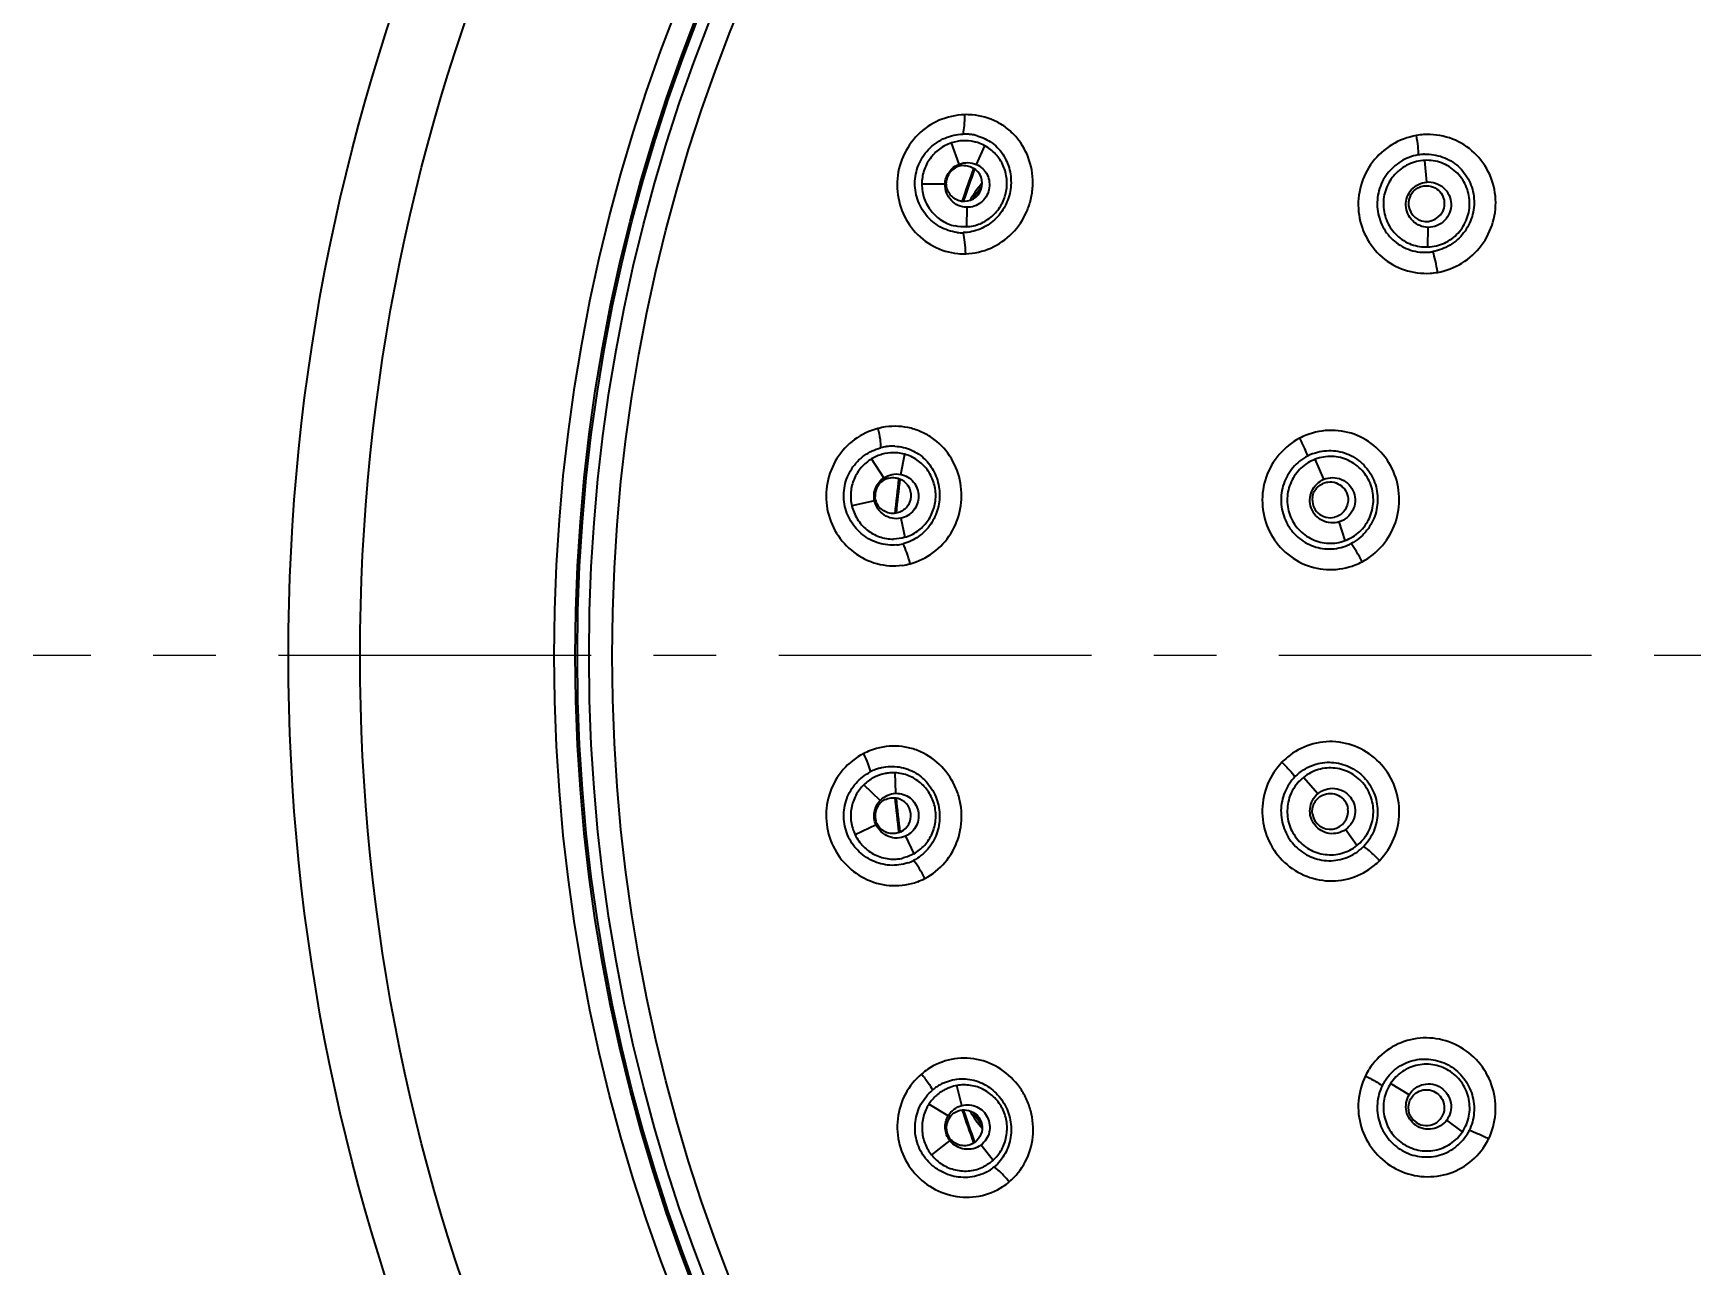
# Model space of a CAD drawing. Header units: millimetres. Extents: x 1241 to 1836, y -3 to 418.
# Drawn here: x 1576.46 to 1608.93, y 182.69 to 206.81 of the extents above; entities that cross this region are included whole.
import ezdxf

# ---------------------------------------------------------------- set-up
doc = ezdxf.new("R2010")
doc.units = ezdxf.units.MM
doc.header["$LTSCALE"] = 32.67
doc.header["$PDMODE"] = 3
doc.header["$PDSIZE"] = 0.3
doc.linetypes.add('CENTER', pattern=[0.6, 0.375, -0.075, 0.075, -0.075])
doc.layers.get('0').update_dxf_attribs({"linetype": 'CONTINUOUS'})
doc.layers.get('Defpoints').update_dxf_attribs({"linetype": 'CONTINUOUS'})
doc.layers.add('1', color=7, linetype='CONTINUOUS')
doc.layers.add('\\M+5B3DF\\M+5B4E7\\M+5CFDF', color=3, linetype='CONTINUOUS', lineweight=18)
doc.layers.add('\\M+5D6D0\\M+5D0C4\\M+5CFDF', color=1, linetype='CENTER', lineweight=18)
doc.styles.add('\\M+5CAFD\\M+5D7D6', font='txt.shx')
doc.dimstyles.new('X\\M+5B3DF\\M+5B4E7\\M+5D1F9\\M+5CABD', dxfattribs={"dimtxt": 2, "dimasz": 1.5, "dimexe": 0.5, "dimexo": 0, "dimgap": 1, "dimtad": 1, "dimtoh": 1, "dimdec": 1, "dimzin": 1, "dimdsep": 46, "dimtxsty": '\\M+5CAFD\\M+5D7D6', "dimcen": 0, "dimadec": 0, "dimazin": 0, "dimtfac": 1, "dimtdec": 1, "dimtmove": 0, "dimatfit": 3, "dimfxl": 0, "dimtolj": 1, "dimtzin": 0, "dimarcsym": 0})

# ---------------------------------------------------------------- blocks, each defined once
blk = doc.blocks.new('*D55')
at = {"layer": '\\M+5B3DF\\M+5B4E7\\M+5CFDF', "color": 0, "lineweight": -2}
for p, q in [((1654.543, 231.368), (1651.179, 227.669)), ((1679.543, 231.368), (1654.543, 231.368)), ((1594.441, 165.269), (1647.815, 223.969)), ((1591.077, 161.569), (1587.714, 157.87))]:
    blk.add_line(p, q, dxfattribs=at)
at = {"layer": '\\M+5B3DF\\M+5B4E7\\M+5CFDF', "color": 0}
for points in [[(1650.562, 228.229), (1651.796, 227.108), (1647.815, 223.969)], [(1590.461, 162.13), (1591.694, 161.009), (1594.441, 165.269)]]:
    blk.add_solid(points, dxfattribs=at)
at = {"layer": 'Defpoints', "color": 0}
for p in [(1647.815, 223.969), (1594.441, 165.269)]:
    blk.add_point(p, dxfattribs=at)
at = {"layer": '\\M+5B3DF\\M+5B4E7\\M+5CFDF', "color": 0, "insert": (1667.543, 235.368), "char_height": 6, "attachment_point": 5, "style": '\\M+5CAFD\\M+5D7D6'}
blk.add_mtext('\\A1;∅79.3', dxfattribs=at)

msp = doc.modelspace()

# ---------------------------------------------------------------- linework, layer by layer
at = {"color": 7, "linetype": 'Continuous'}
for p, q in [((1594.603, 204.245), (1594.45, 204.661)), ((1594.938, 204.238), (1595.102, 204.604)), ((1603.76, 203.893), (1603.723, 204.318)), ((1594.323, 203.849), (1593.869, 203.852)), ((1594.749, 203.399), (1594.745, 203.018)), ((1603.785, 202.622), (1603.789, 203.005)), ((1593.126, 198.101), (1592.884, 198.473)), ((1593.455, 198.169), (1593.533, 198.563)), ((1601.745, 198.072), (1601.578, 198.464)), ((1592.942, 197.653), (1592.498, 197.555)), ((1593.457, 197.309), (1593.537, 196.937)), ((1602.16, 196.871), (1602.046, 197.236)), ((1593.359, 191.922), (1593.347, 192.323)), ((1593.053, 191.783), (1592.735, 192.091)), ((1601.626, 191.913), (1601.346, 192.235)), ((1592.973, 191.305), (1592.563, 191.111)), ((1593.552, 191.084), (1593.713, 190.739)), ((1602.393, 190.899), (1602.171, 191.212)), ((1594.655, 185.81), (1594.554, 186.199)), ((1603.417, 186.019), (1603.051, 186.238)), ((1594.388, 185.607), (1594.009, 185.837)), ((1604.459, 185.292), (1604.152, 185.521)), ((1594.417, 185.123), (1594.059, 184.842)), ((1595.03, 185.036), (1595.264, 184.736))]:
    msp.add_line(p, q, dxfattribs=at)
for radius in [33.778, 33.326]:
    msp.add_circle((1621.128, 194.619), radius, dxfattribs=at)
for centre, radius, start, end in [((1594.749, 203.866), 1.347, 85.4696, 91.9825), ((1594.709, 203.846), 0.986, 85.7972, 92.1846), ((1594.712, 203.892), 0.94, 80.6428, 85.8021), ((1594.699, 203.898), 0.937, 74.4612, 79.8103), ((1594.711, 203.886), 0.817, 71.0405, 76.9515), ((1594.699, 203.865), 0.841, 61.4308, 70.745), ((1603.788, 203.486), 1.339, 93.7698, 100.0509), ((1603.757, 203.501), 0.937, 93.7178, 100.0346), ((1603.755, 203.509), 0.929, 92.2427, 93.6362), ((1594.699, 203.867), 0.351, 90.6918, 170.5755), ((1594.7, 203.867), 0.351, 250.6874, 50.7443), ((1603.754, 203.472), 0.351, 153.0196, 332.9804), ((1594.657, 203.742), 0.841, 263.2239, 271.6536), ((1594.688, 203.73), 1.243, 264.7434, 271.862), ((1603.727, 203.415), 0.898, 274.8644, 280.0089), ((1603.749, 203.406), 1.301, 273.4963, 280.0106), ((1593.353, 197.764), 1.347, 98.3267, 104.8396), ((1601.897, 197.693), 1.339, 111.7698, 118.0508), ((1593.318, 197.736), 0.986, 98.6544, 105.0417), ((1593.311, 197.782), 0.94, 93.4999, 98.6593), ((1593.297, 197.784), 0.937, 87.3183, 92.6674), ((1593.311, 197.776), 0.817, 83.8977, 89.8087), ((1593.305, 197.752), 0.841, 74.2879, 83.6021), ((1601.862, 197.698), 0.937, 111.7178, 118.0346), ((1601.858, 197.705), 0.929, 110.2427, 111.6362), ((1593.304, 197.754), 0.351, 103.549, 183.4326), ((1601.869, 197.67), 0.351, 171.0378, 284.3479), ((1593.29, 197.623), 0.841, 276.081, 284.5108), ((1601.861, 197.607), 0.898, 292.8644, 298.0089), ((1593.324, 197.618), 1.243, 277.6005, 284.7192), ((1601.884, 197.605), 1.301, 291.4963, 298.0106), ((1593.349, 191.504), 1.347, 111.1839, 117.6967), ((1601.888, 191.6), 1.339, 129.7698, 136.0508), ((1593.321, 191.47), 0.986, 111.5115, 117.8988), ((1593.316, 191.48), 0.975, 106.4487, 111.4248), ((1593.306, 191.507), 0.817, 96.7548, 102.6658), ((1593.305, 191.482), 0.841, 87.145, 96.4593), ((1601.854, 191.594), 0.937, 129.7178, 136.0346), ((1601.848, 191.599), 0.929, 128.2427, 129.6362), ((1593.304, 191.484), 0.351, 116.4061, 196.2898), ((1593.305, 191.484), 0.351, 296.3575, 76.4997), ((1601.868, 191.569), 0.351, 189.0387, 8.9203), ((1601.88, 191.507), 0.898, 310.8644, 316.0089), ((1593.32, 191.353), 0.841, 288.9381, 297.3679), ((1601.903, 191.512), 1.301, 309.4963, 316.0106), ((1593.353, 191.356), 1.243, 290.4577, 297.5763), ((1594.739, 185.401), 1.347, 124.0411, 130.5538), ((1603.763, 185.802), 1.339, 147.7698, 154.0508), ((1594.719, 185.361), 0.986, 124.3687, 130.756), ((1594.694, 185.399), 0.94, 119.2142, 124.3736), ((1594.68, 185.395), 0.937, 113.0326, 118.3817), ((1594.697, 185.394), 0.817, 109.612, 115.523), ((1594.701, 185.37), 0.841, 100.0022, 109.3164), ((1603.732, 185.786), 0.937, 147.7178, 154.0346), ((1603.724, 185.789), 0.929, 146.2427, 147.6362), ((1594.699, 185.371), 0.351, 129.2632, 209.1469), ((1603.754, 185.766), 0.351, 207.0391, 327.6806), ((1603.784, 185.711), 0.898, 328.8644, 334.0089), ((1603.804, 185.723), 1.301, 327.4964, 334.0106), ((1594.744, 185.247), 0.841, 301.7953, 310.2251), ((1594.776, 185.257), 1.243, 303.3149, 310.4334)]:
    msp.add_arc(centre, radius, start, end, dxfattribs=at)
for points, knots in [([(1594.702, 205.212), (1594.535, 205.206), (1594.196, 205.132), (1593.767, 204.839), (1593.473, 204.409), (1593.353, 203.9), (1593.428, 203.385), (1593.681, 202.934), (1594.079, 202.609), (1594.408, 202.51), (1594.574, 202.493)], [0, 0, 0, 0, 0.124365, 0.249647, 0.375833, 0.502111, 0.627841, 0.752587, 0.876456, 1, 1, 1, 1]), ([(1594.702, 205.212), (1594.704, 205.14), (1594.701, 205.012), (1594.685, 204.885), (1594.671, 204.832)], [0, 0, 0, 0, 0.567047, 1, 1, 1, 1]), ([(1594.729, 202.488), (1594.896, 202.494), (1595.235, 202.572), (1595.661, 202.869), (1595.904, 203.23), (1596.013, 203.556), (1596.062, 203.895), (1596.006, 204.326), (1595.797, 204.706), (1595.554, 204.941), (1595.272, 205.125), (1595.022, 205.196), (1594.855, 205.209)], [0, 0, 0, 0, 0.124213, 0.249408, 0.375417, 0.438795, 0.502104, 0.627731, 0.752289, 0.814541, 0.8766, 1, 1, 1, 1]), ([(1594.558, 202.907), (1594.441, 202.922), (1594.211, 203), (1593.935, 203.233), (1593.762, 203.552), (1593.711, 203.915), (1593.801, 204.272), (1594.01, 204.574), (1594.315, 204.775), (1594.553, 204.827), (1594.671, 204.832)], [0, 0, 0, 0, 0.123739, 0.247535, 0.372192, 0.497822, 0.624084, 0.75037, 0.875537, 1, 1, 1, 1]), ([(1594.45, 204.661), (1594.366, 204.634), (1594.206, 204.55), (1594.018, 204.359), (1593.896, 204.119), (1593.869, 203.941), (1593.869, 203.852)], [0, 0, 0, 0, 0.249793, 0.499724, 0.749806, 1, 1, 1, 1]), ([(1594.896, 204.682), (1594.823, 204.699), (1594.671, 204.713), (1594.521, 204.684), (1594.45, 204.661)], [0, 0, 0, 0, 0.499571, 1, 1, 1, 1]), ([(1594.95, 204.8), (1595.058, 204.771), (1595.264, 204.671), (1595.495, 204.416), (1595.616, 204.093), (1595.625, 203.747), (1595.518, 203.417), (1595.309, 203.14), (1595.018, 202.955), (1594.793, 202.905), (1594.681, 202.902)], [0, 0, 0, 0, 0.123582, 0.247532, 0.372559, 0.498308, 0.624574, 0.750568, 0.875741, 1, 1, 1, 1]), ([(1594.745, 203.018), (1594.835, 203.024), (1595.015, 203.063), (1595.248, 203.21), (1595.426, 203.42), (1595.529, 203.676), (1595.546, 203.951), (1595.478, 204.219), (1595.326, 204.448), (1595.181, 204.561), (1595.102, 204.604)], [0, 0, 0, 0, 0.124883, 0.249903, 0.375108, 0.500347, 0.625529, 0.750574, 0.87543, 1, 1, 1, 1]), ([(1603.555, 204.804), (1603.387, 204.773), (1603.06, 204.652), (1602.672, 204.301), (1602.44, 203.831), (1602.393, 203.31), (1602.542, 202.81), (1602.863, 202.4), (1603.314, 202.143), (1603.659, 202.099), (1603.828, 202.107)], [0, 0, 0, 0, 0.125084, 0.250522, 0.376203, 0.501664, 0.626687, 0.751235, 0.875531, 1, 1, 1, 1]), ([(1603.555, 204.804), (1603.566, 204.732), (1603.584, 204.606), (1603.594, 204.478), (1603.593, 204.424)], [0, 0, 0, 0, 0.57445, 1, 1, 1, 1]), ([(1603.975, 202.125), (1604.142, 202.155), (1604.469, 202.279), (1604.856, 202.632), (1605.089, 203.101), (1605.138, 203.622), (1604.989, 204.123), (1604.667, 204.533), (1604.214, 204.788), (1603.869, 204.832), (1603.7, 204.822)], [0, 0, 0, 0, 0.125078, 0.250553, 0.376211, 0.501692, 0.626723, 0.751229, 0.875544, 1, 1, 1, 1]), ([(1594.603, 204.245), (1594.657, 204.265), (1594.772, 204.285), (1594.886, 204.261), (1594.938, 204.238)], [0, 0, 0, 0, 0.501246, 1, 1, 1, 1]), ([(1603.593, 204.424), (1603.474, 204.403), (1603.242, 204.315), (1602.965, 204.066), (1602.803, 203.73), (1602.772, 203.36), (1602.881, 203.005), (1603.113, 202.716), (1603.438, 202.539), (1603.683, 202.51), (1603.803, 202.52)], [0, 0, 0, 0, 0.125091, 0.250487, 0.37623, 0.501603, 0.626658, 0.751211, 0.875487, 1, 1, 1, 1]), ([(1603.723, 204.318), (1603.613, 204.312), (1603.392, 204.26), (1603.122, 204.057), (1602.943, 203.77), (1602.891, 203.435), (1602.965, 203.105), (1603.165, 202.832), (1603.45, 202.651), (1603.675, 202.618), (1603.785, 202.622)], [0, 0, 0, 0, 0.125032, 0.250169, 0.375236, 0.500328, 0.6254, 0.750171, 0.875045, 1, 1, 1, 1]), ([(1603.718, 204.437), (1603.837, 204.442), (1604.078, 204.405), (1604.392, 204.22), (1604.61, 203.927), (1604.71, 203.575), (1604.668, 203.21), (1604.502, 202.883), (1604.229, 202.639), (1604, 202.551), (1603.883, 202.53)], [0, 0, 0, 0, 0.124489, 0.248765, 0.373353, 0.498402, 0.623891, 0.749531, 0.874943, 1, 1, 1, 1]), ([(1603.785, 202.622), (1603.895, 202.627), (1604.117, 202.678), (1604.39, 202.881), (1604.569, 203.169), (1604.623, 203.505), (1604.546, 203.836), (1604.347, 204.111), (1604.058, 204.29), (1603.833, 204.323), (1603.723, 204.318)], [0, 0, 0, 0, 0.125088, 0.25026, 0.375334, 0.500489, 0.625467, 0.75037, 0.875174, 1, 1, 1, 1]), ([(1594.323, 203.849), (1594.324, 203.933), (1594.38, 204.105), (1594.524, 204.216), (1594.603, 204.245)], [0, 0, 0, 0, 0.499884, 1, 1, 1, 1]), ([(1594.938, 204.238), (1594.984, 204.217), (1595.069, 204.161), (1595.159, 204.038), (1595.199, 203.892), (1595.191, 203.692), (1595.076, 203.509), (1594.9, 203.413), (1594.799, 203.398), (1594.749, 203.399)], [0, 0, 0, 0, 0.125728, 0.250882, 0.37635, 0.50182, 0.74869, 0.874283, 1, 1, 1, 1]), ([(1593.869, 203.852), (1593.87, 203.758), (1593.9, 203.569), (1594.039, 203.318), (1594.251, 203.126), (1594.428, 203.053), (1594.52, 203.034)], [0, 0, 0, 0, 0.250738, 0.500922, 0.750604, 1, 1, 1, 1]), ([(1594.749, 203.399), (1594.692, 203.4), (1594.577, 203.425), (1594.437, 203.529), (1594.343, 203.677), (1594.323, 203.792), (1594.323, 203.849)], [0, 0, 0, 0, 0.249687, 0.499916, 0.749888, 1, 1, 1, 1]), ([(1594.583, 203.535), (1594.508, 203.562), (1594.371, 203.672), (1594.34, 203.845), (1594.353, 203.924)], [0, 0, 0, 0, 0.500042, 1, 1, 1, 1]), ([(1603.789, 203.005), (1603.679, 203.007), (1603.452, 203.1), (1603.309, 203.433), (1603.43, 203.776), (1603.651, 203.882), (1603.76, 203.893)], [0, 0, 0, 0, 0.249882, 0.49988, 0.749924, 1, 1, 1, 1]), ([(1603.441, 203.631), (1603.477, 203.703), (1603.605, 203.824), (1603.78, 203.831), (1603.857, 203.807)], [0, 0, 0, 0, 0.500043, 1, 1, 1, 1]), ([(1603.76, 203.893), (1603.876, 203.903), (1604.127, 203.82), (1604.289, 203.467), (1604.149, 203.105), (1603.906, 203.004), (1603.789, 203.005)], [0, 0, 0, 0, 0.249839, 0.49978, 0.749948, 1, 1, 1, 1]), ([(1603.857, 203.807), (1603.906, 203.793), (1603.997, 203.741), (1604.088, 203.613), (1604.116, 203.459), (1604.09, 203.357), (1604.067, 203.312)], [0, 0, 0, 0, 0.249946, 0.500089, 0.74988, 1, 1, 1, 1]), ([(1594.729, 202.488), (1594.727, 202.564), (1594.718, 202.703), (1594.697, 202.841), (1594.681, 202.902)], [0, 0, 0, 0, 0.548435, 1, 1, 1, 1]), ([(1603.975, 202.125), (1603.962, 202.2), (1603.936, 202.336), (1603.902, 202.471), (1603.883, 202.53)], [0, 0, 0, 0, 0.547815, 1, 1, 1, 1]), ([(1593.639, 196.417), (1593.802, 196.46), (1594.114, 196.61), (1594.464, 196.995), (1594.62, 197.401), (1594.654, 197.743), (1594.626, 198.085), (1594.476, 198.492), (1594.188, 198.817), (1593.898, 198.991), (1593.582, 199.108), (1593.323, 199.121), (1593.158, 199.097)], [0, 0, 0, 0, 0.124213, 0.249409, 0.375417, 0.438795, 0.502104, 0.627732, 0.752289, 0.814541, 0.8766, 1, 1, 1, 1]), ([(1593.008, 199.066), (1592.846, 199.023), (1592.532, 198.876), (1592.179, 198.495), (1591.988, 198.009), (1591.984, 197.487), (1592.171, 197.001), (1592.518, 196.618), (1592.979, 196.389), (1593.322, 196.366), (1593.488, 196.387)], [0, 0, 0, 0, 0.124365, 0.249646, 0.375833, 0.50211, 0.62784, 0.752587, 0.876456, 1, 1, 1, 1]), ([(1593.008, 199.066), (1593.025, 198.996), (1593.05, 198.871), (1593.064, 198.743), (1593.062, 198.688)], [0, 0, 0, 0, 0.567047, 1, 1, 1, 1]), ([(1601.267, 198.875), (1601.118, 198.794), (1600.844, 198.578), (1600.583, 198.123), (1600.508, 197.605), (1600.624, 197.095), (1600.92, 196.665), (1601.352, 196.375), (1601.861, 196.27), (1602.203, 196.334), (1602.361, 196.395)], [0, 0, 0, 0, 0.125084, 0.25052, 0.376203, 0.501663, 0.626686, 0.751234, 0.875532, 1, 1, 1, 1]), ([(1601.267, 198.875), (1601.301, 198.81), (1601.357, 198.695), (1601.406, 198.577), (1601.422, 198.525)], [0, 0, 0, 0, 0.57445, 1, 1, 1, 1]), ([(1602.495, 196.456), (1602.645, 196.537), (1602.918, 196.756), (1603.176, 197.211), (1603.253, 197.729), (1603.138, 198.24), (1602.842, 198.67), (1602.41, 198.961), (1601.9, 199.063), (1601.558, 198.999), (1601.4, 198.937)], [0, 0, 0, 0, 0.125078, 0.250555, 0.376211, 0.501692, 0.626723, 0.751229, 0.875544, 1, 1, 1, 1]), ([(1593.379, 196.787), (1593.262, 196.775), (1593.021, 196.8), (1592.7, 196.966), (1592.46, 197.239), (1592.33, 197.581), (1592.339, 197.949), (1592.474, 198.29), (1592.728, 198.554), (1592.948, 198.657), (1593.062, 198.688)], [0, 0, 0, 0, 0.123739, 0.247535, 0.372192, 0.497822, 0.624084, 0.75037, 0.875537, 1, 1, 1, 1]), ([(1592.884, 198.473), (1592.808, 198.428), (1592.671, 198.311), (1592.53, 198.082), (1592.465, 197.821), (1592.478, 197.641), (1592.498, 197.555)], [0, 0, 0, 0, 0.249793, 0.499724, 0.749806, 1, 1, 1, 1]), ([(1593.314, 198.593), (1593.239, 198.593), (1593.088, 198.572), (1592.949, 198.511), (1592.884, 198.473)], [0, 0, 0, 0, 0.499571, 1, 1, 1, 1]), ([(1593.341, 198.72), (1593.452, 198.715), (1593.675, 198.663), (1593.958, 198.467), (1594.148, 198.179), (1594.233, 197.844), (1594.202, 197.498), (1594.06, 197.181), (1593.818, 196.936), (1593.609, 196.837), (1593.501, 196.809)], [0, 0, 0, 0, 0.123582, 0.247532, 0.372559, 0.498308, 0.624574, 0.750568, 0.875741, 1, 1, 1, 1]), ([(1593.537, 196.937), (1593.624, 196.962), (1593.79, 197.041), (1593.985, 197.236), (1594.112, 197.48), (1594.156, 197.753), (1594.11, 198.025), (1593.985, 198.27), (1593.786, 198.46), (1593.619, 198.538), (1593.533, 198.563)], [0, 0, 0, 0, 0.124883, 0.249903, 0.375108, 0.500347, 0.625529, 0.750574, 0.87543, 1, 1, 1, 1]), ([(1601.422, 198.525), (1601.315, 198.469), (1601.121, 198.313), (1600.935, 197.991), (1600.885, 197.622), (1600.97, 197.26), (1601.183, 196.956), (1601.493, 196.753), (1601.856, 196.685), (1602.099, 196.733), (1602.21, 196.78)], [0, 0, 0, 0, 0.125091, 0.250487, 0.37623, 0.501603, 0.626658, 0.751211, 0.875487, 1, 1, 1, 1]), ([(1601.578, 198.464), (1601.475, 198.425), (1601.281, 198.308), (1601.087, 198.031), (1601.005, 197.702), (1601.059, 197.368), (1601.232, 197.077), (1601.506, 196.879), (1601.834, 196.795), (1602.057, 196.833), (1602.16, 196.871)], [0, 0, 0, 0, 0.125032, 0.250169, 0.375236, 0.500328, 0.6254, 0.750171, 0.875045, 1, 1, 1, 1]), ([(1601.537, 198.577), (1601.648, 198.618), (1601.888, 198.657), (1602.244, 198.578), (1602.542, 198.367), (1602.746, 198.063), (1602.819, 197.703), (1602.762, 197.341), (1602.578, 197.025), (1602.388, 196.87), (1602.282, 196.814)], [0, 0, 0, 0, 0.124489, 0.248765, 0.373353, 0.498402, 0.623891, 0.749531, 0.874943, 1, 1, 1, 1]), ([(1602.16, 196.871), (1602.264, 196.91), (1602.459, 197.027), (1602.656, 197.304), (1602.737, 197.634), (1602.685, 197.97), (1602.509, 198.261), (1602.235, 198.461), (1601.905, 198.541), (1601.681, 198.503), (1601.578, 198.464)], [0, 0, 0, 0, 0.125088, 0.25026, 0.375334, 0.500489, 0.625467, 0.75037, 0.875174, 1, 1, 1, 1]), ([(1593.126, 198.101), (1593.174, 198.132), (1593.282, 198.178), (1593.399, 198.18), (1593.455, 198.169)], [0, 0, 0, 0, 0.501246, 1, 1, 1, 1]), ([(1593.455, 198.169), (1593.504, 198.159), (1593.599, 198.123), (1593.714, 198.023), (1593.786, 197.89), (1593.822, 197.693), (1593.751, 197.489), (1593.601, 197.357), (1593.506, 197.319), (1593.457, 197.309)], [0, 0, 0, 0, 0.125728, 0.250882, 0.37635, 0.50182, 0.74869, 0.874283, 1, 1, 1, 1]), ([(1601.745, 198.072), (1601.852, 198.117), (1602.116, 198.116), (1602.379, 197.83), (1602.357, 197.443), (1602.158, 197.271), (1602.046, 197.236)], [0, 0, 0, 0, 0.249839, 0.49978, 0.749948, 1, 1, 1, 1]), ([(1592.942, 197.653), (1592.924, 197.735), (1592.94, 197.916), (1593.055, 198.055), (1593.126, 198.101)], [0, 0, 0, 0, 0.499884, 1, 1, 1, 1]), ([(1593.424, 198.084), (1593.493, 198.059), (1593.618, 197.961), (1593.68, 197.733), (1593.606, 197.549), (1593.493, 197.451), (1593.423, 197.422), (1593.387, 197.413)], [0, 0, 0, 0, 0.249195, 0.498453, 0.747643, 0.873782, 1, 1, 1, 1]), ([(1602.046, 197.236), (1601.941, 197.205), (1601.696, 197.222), (1601.457, 197.495), (1601.467, 197.858), (1601.644, 198.028), (1601.745, 198.072)], [0, 0, 0, 0, 0.249882, 0.49988, 0.749924, 1, 1, 1, 1]), ([(1601.521, 197.724), (1601.533, 197.797), (1601.605, 197.939), (1601.749, 198.008), (1601.822, 198.018)], [0, 0, 0, 0, 0.500135, 1, 1, 1, 1]), ([(1601.822, 198.018), (1601.876, 198.025), (1601.988, 198.014), (1602.129, 197.923), (1602.215, 197.78), (1602.224, 197.668), (1602.215, 197.615)], [0, 0, 0, 0, 0.249946, 0.500058, 0.749849, 1, 1, 1, 1]), ([(1592.498, 197.555), (1592.52, 197.464), (1592.591, 197.286), (1592.783, 197.072), (1593.032, 196.932), (1593.221, 196.9), (1593.314, 196.902)], [0, 0, 0, 0, 0.250738, 0.500922, 0.750604, 1, 1, 1, 1]), ([(1593.457, 197.309), (1593.401, 197.297), (1593.284, 197.296), (1593.124, 197.366), (1592.999, 197.489), (1592.954, 197.597), (1592.942, 197.653)], [0, 0, 0, 0, 0.249687, 0.499916, 0.749888, 1, 1, 1, 1]), ([(1593.265, 197.405), (1593.185, 197.414), (1593.027, 197.491), (1592.959, 197.653), (1592.954, 197.733)], [0, 0, 0, 0, 0.500042, 1, 1, 1, 1]), ([(1602.215, 197.615), (1602.205, 197.548), (1602.144, 197.419), (1602.021, 197.346), (1601.956, 197.329)], [0, 0, 0, 0, 0.500245, 1, 1, 1, 1]), ([(1593.639, 196.417), (1593.621, 196.49), (1593.582, 196.624), (1593.53, 196.753), (1593.501, 196.809)], [0, 0, 0, 0, 0.548435, 1, 1, 1, 1]), ([(1602.495, 196.456), (1602.46, 196.524), (1602.393, 196.645), (1602.319, 196.763), (1602.282, 196.814)], [0, 0, 0, 0, 0.547815, 1, 1, 1, 1]), ([(1602.839, 190.609), (1602.956, 190.732), (1603.149, 191.024), (1603.254, 191.537), (1603.167, 192.053), (1602.9, 192.504), (1602.485, 192.821), (1601.984, 192.964), (1601.467, 192.904), (1601.162, 192.737), (1601.032, 192.629)], [0, 0, 0, 0, 0.125077, 0.250556, 0.376212, 0.501693, 0.626723, 0.751229, 0.875544, 1, 1, 1, 1]), ([(1592.723, 192.697), (1592.575, 192.619), (1592.302, 192.406), (1592.042, 191.956), (1591.964, 191.44), (1592.076, 190.93), (1592.367, 190.498), (1592.791, 190.202), (1593.291, 190.081), (1593.631, 190.135), (1593.788, 190.192)], [0, 0, 0, 0, 0.124365, 0.249646, 0.375833, 0.50211, 0.62784, 0.752586, 0.876456, 1, 1, 1, 1]), ([(1592.723, 192.697), (1592.756, 192.633), (1592.808, 192.517), (1592.85, 192.395), (1592.86, 192.341)], [0, 0, 0, 0, 0.567047, 1, 1, 1, 1]), ([(1593.929, 190.255), (1594.077, 190.333), (1594.349, 190.549), (1594.604, 191.002), (1594.666, 191.433), (1594.622, 191.774), (1594.519, 192.101), (1594.282, 192.464), (1593.929, 192.717), (1593.608, 192.822), (1593.274, 192.866), (1593.018, 192.821), (1592.863, 192.761)], [0, 0, 0, 0, 0.124213, 0.249409, 0.375417, 0.438795, 0.502104, 0.627732, 0.752289, 0.814541, 0.8766, 1, 1, 1, 1]), ([(1593.593, 190.558), (1593.481, 190.52), (1593.241, 190.491), (1592.891, 190.582), (1592.596, 190.794), (1592.393, 191.099), (1592.32, 191.459), (1592.376, 191.822), (1592.564, 192.136), (1592.756, 192.285), (1592.86, 192.341)], [0, 0, 0, 0, 0.123739, 0.247535, 0.372192, 0.497822, 0.624084, 0.75037, 0.875537, 1, 1, 1, 1]), ([(1593.127, 192.304), (1593.054, 192.287), (1592.912, 192.234), (1592.789, 192.143), (1592.735, 192.091)], [0, 0, 0, 0, 0.499571, 1, 1, 1, 1]), ([(1593.04, 192.414), (1593.15, 192.445), (1593.386, 192.466), (1593.725, 192.36), (1593.998, 192.131), (1594.177, 191.821), (1594.238, 191.468), (1594.178, 191.115), (1593.995, 190.808), (1593.809, 190.66), (1593.706, 190.606)], [0, 0, 0, 0, 0.123576, 0.247434, 0.372319, 0.498042, 0.624306, 0.750418, 0.87567, 1, 1, 1, 1]), ([(1593.713, 190.739), (1593.792, 190.783), (1593.937, 190.897), (1594.084, 191.13), (1594.153, 191.397), (1594.135, 191.672), (1594.03, 191.927), (1593.853, 192.138), (1593.616, 192.28), (1593.437, 192.319), (1593.347, 192.323)], [0, 0, 0, 0, 0.124883, 0.249903, 0.375108, 0.500347, 0.625529, 0.750574, 0.87543, 1, 1, 1, 1]), ([(1600.924, 192.529), (1600.807, 192.406), (1600.613, 192.116), (1600.506, 191.603), (1600.594, 191.087), (1600.862, 190.638), (1601.277, 190.321), (1601.777, 190.178), (1602.294, 190.235), (1602.599, 190.402), (1602.731, 190.508)], [0, 0, 0, 0, 0.125085, 0.250519, 0.376202, 0.501663, 0.626686, 0.751234, 0.875532, 1, 1, 1, 1]), ([(1600.924, 192.529), (1600.976, 192.478), (1601.065, 192.386), (1601.148, 192.289), (1601.179, 192.244)], [0, 0, 0, 0, 0.57445, 1, 1, 1, 1]), ([(1601.272, 192.329), (1601.366, 192.402), (1601.582, 192.514), (1601.945, 192.549), (1602.294, 192.44), (1602.581, 192.214), (1602.762, 191.894), (1602.82, 191.532), (1602.742, 191.175), (1602.609, 190.969), (1602.526, 190.883)], [0, 0, 0, 0, 0.124489, 0.248765, 0.373353, 0.498402, 0.623891, 0.749531, 0.874943, 1, 1, 1, 1]), ([(1602.393, 190.899), (1602.479, 190.968), (1602.629, 191.14), (1602.73, 191.464), (1602.706, 191.803), (1602.552, 192.106), (1602.295, 192.329), (1601.972, 192.435), (1601.634, 192.409), (1601.432, 192.304), (1601.346, 192.235)], [0, 0, 0, 0, 0.125088, 0.25026, 0.375334, 0.500489, 0.625467, 0.75037, 0.875174, 1, 1, 1, 1]), ([(1592.735, 192.091), (1592.671, 192.03), (1592.563, 191.886), (1592.476, 191.632), (1592.471, 191.362), (1592.524, 191.19), (1592.563, 191.111)], [0, 0, 0, 0, 0.249793, 0.499724, 0.749806, 1, 1, 1, 1]), ([(1601.179, 192.245), (1601.095, 192.158), (1600.959, 191.95), (1600.881, 191.586), (1600.948, 191.219), (1601.14, 190.901), (1601.437, 190.678), (1601.794, 190.58), (1602.161, 190.628), (1602.377, 190.749), (1602.468, 190.828)], [0, 0, 0, 0, 0.125091, 0.250487, 0.37623, 0.501603, 0.626658, 0.751211, 0.875487, 1, 1, 1, 1]), ([(1601.346, 192.235), (1601.261, 192.166), (1601.112, 191.994), (1601.013, 191.67), (1601.037, 191.333), (1601.192, 191.032), (1601.446, 190.808), (1601.768, 190.704), (1602.105, 190.726), (1602.306, 190.831), (1602.393, 190.899)], [0, 0, 0, 0, 0.125032, 0.250169, 0.375236, 0.500328, 0.6254, 0.750171, 0.875045, 1, 1, 1, 1]), ([(1601.626, 191.913), (1601.714, 191.989), (1601.966, 192.07), (1602.304, 191.879), (1602.404, 191.504), (1602.266, 191.279), (1602.171, 191.212)], [0, 0, 0, 0, 0.249839, 0.49978, 0.749948, 1, 1, 1, 1]), ([(1592.973, 191.305), (1592.937, 191.381), (1592.913, 191.561), (1592.995, 191.722), (1593.053, 191.783)], [0, 0, 0, 0, 0.499884, 1, 1, 1, 1]), ([(1593.053, 191.783), (1593.093, 191.824), (1593.188, 191.892), (1593.302, 191.92), (1593.359, 191.922)], [0, 0, 0, 0, 0.501246, 1, 1, 1, 1]), ([(1593.359, 191.922), (1593.408, 191.923), (1593.509, 191.91), (1593.644, 191.838), (1593.744, 191.723), (1593.823, 191.539), (1593.799, 191.325), (1593.682, 191.162), (1593.597, 191.105), (1593.552, 191.084)], [0, 0, 0, 0, 0.125728, 0.250882, 0.37635, 0.50182, 0.74869, 0.874283, 1, 1, 1, 1]), ([(1602.171, 191.212), (1602.081, 191.149), (1601.843, 191.09), (1601.531, 191.276), (1601.428, 191.624), (1601.544, 191.84), (1601.626, 191.913)], [0, 0, 0, 0, 0.249882, 0.49988, 0.749924, 1, 1, 1, 1]), ([(1601.521, 191.514), (1601.51, 191.586), (1601.535, 191.744), (1601.651, 191.853), (1601.717, 191.885)], [0, 0, 0, 0, 0.500136, 1, 1, 1, 1]), ([(1601.717, 191.885), (1601.766, 191.909), (1601.876, 191.933), (1602.038, 191.891), (1602.164, 191.781), (1602.207, 191.677), (1602.215, 191.624)], [0, 0, 0, 0, 0.249945, 0.500058, 0.749849, 1, 1, 1, 1]), ([(1593.344, 191.135), (1593.264, 191.126), (1593.093, 191.166), (1592.99, 191.309), (1592.967, 191.386)], [0, 0, 0, 0, 0.500042, 1, 1, 1, 1]), ([(1593.552, 191.084), (1593.501, 191.06), (1593.386, 191.033), (1593.214, 191.066), (1593.066, 191.158), (1592.998, 191.253), (1592.973, 191.305)], [0, 0, 0, 0, 0.249687, 0.499916, 0.749888, 1, 1, 1, 1]), ([(1592.563, 191.111), (1592.604, 191.026), (1592.714, 190.869), (1592.947, 190.703), (1593.221, 190.622), (1593.413, 190.633), (1593.504, 190.656)], [0, 0, 0, 0, 0.250738, 0.500922, 0.750604, 1, 1, 1, 1]), ([(1602.839, 190.609), (1602.785, 190.662), (1602.683, 190.757), (1602.577, 190.846), (1602.526, 190.883)], [0, 0, 0, 0, 0.547815, 1, 1, 1, 1]), ([(1593.929, 190.255), (1593.894, 190.323), (1593.826, 190.444), (1593.747, 190.559), (1593.706, 190.606)], [0, 0, 0, 0, 0.548435, 1, 1, 1, 1]), ([(1604.974, 185.153), (1605.047, 185.307), (1605.139, 185.644), (1605.081, 186.164), (1604.839, 186.628), (1604.446, 186.974), (1603.953, 187.148), (1603.432, 187.129), (1602.96, 186.912), (1602.721, 186.659), (1602.63, 186.517)], [0, 0, 0, 0, 0.125076, 0.250557, 0.376212, 0.501693, 0.626723, 0.751229, 0.875545, 1, 1, 1, 1]), ([(1595.582, 184.312), (1595.709, 184.421), (1595.926, 184.692), (1596.074, 185.19), (1596.038, 185.624), (1595.92, 185.947), (1595.747, 186.243), (1595.435, 186.545), (1595.035, 186.712), (1594.697, 186.744), (1594.362, 186.711), (1594.123, 186.611), (1593.985, 186.518)], [0, 0, 0, 0, 0.124212, 0.24941, 0.375417, 0.438795, 0.502104, 0.627732, 0.752289, 0.814541, 0.8766, 1, 1, 1, 1]), ([(1593.863, 186.425), (1593.736, 186.315), (1593.517, 186.047), (1593.364, 185.55), (1593.403, 185.03), (1593.626, 184.558), (1594.005, 184.202), (1594.484, 184.007), (1594.999, 184.001), (1595.318, 184.129), (1595.458, 184.219)], [0, 0, 0, 0, 0.124366, 0.249645, 0.375832, 0.50211, 0.62784, 0.752586, 0.876456, 1, 1, 1, 1]), ([(1593.863, 186.425), (1593.909, 186.369), (1593.986, 186.268), (1594.054, 186.158), (1594.076, 186.108)], [0, 0, 0, 0, 0.567047, 1, 1, 1, 1]), ([(1602.952, 186.305), (1603.018, 186.404), (1603.189, 186.577), (1603.524, 186.722), (1603.889, 186.727), (1604.232, 186.6), (1604.503, 186.352), (1604.67, 186.026), (1604.707, 185.662), (1604.644, 185.425), (1604.591, 185.318)], [0, 0, 0, 0, 0.124489, 0.248765, 0.373353, 0.498402, 0.623891, 0.749531, 0.874943, 1, 1, 1, 1]), ([(1604.459, 185.292), (1604.52, 185.384), (1604.61, 185.594), (1604.606, 185.934), (1604.478, 186.248), (1604.237, 186.489), (1603.925, 186.621), (1603.585, 186.622), (1603.271, 186.493), (1603.112, 186.33), (1603.051, 186.238)], [0, 0, 0, 0, 0.125088, 0.25026, 0.375334, 0.500489, 0.625467, 0.75037, 0.875174, 1, 1, 1, 1]), ([(1595.187, 184.533), (1595.087, 184.471), (1594.859, 184.389), (1594.497, 184.399), (1594.162, 184.541), (1593.897, 184.793), (1593.745, 185.128), (1593.719, 185.494), (1593.833, 185.842), (1593.986, 186.03), (1594.076, 186.108)], [0, 0, 0, 0, 0.123739, 0.247535, 0.372192, 0.497822, 0.624084, 0.75037, 0.875537, 1, 1, 1, 1]), ([(1594.345, 186.131), (1594.277, 186.099), (1594.15, 186.015), (1594.05, 185.899), (1594.009, 185.837)], [0, 0, 0, 0, 0.499571, 1, 1, 1, 1]), ([(1594.314, 186.257), (1594.416, 186.301), (1594.639, 186.351), (1594.979, 186.297), (1595.275, 186.12), (1595.498, 185.855), (1595.619, 185.53), (1595.629, 185.183), (1595.517, 184.857), (1595.372, 184.677), (1595.287, 184.605)], [0, 0, 0, 0, 0.123582, 0.247532, 0.372559, 0.498308, 0.624574, 0.750568, 0.875741, 1, 1, 1, 1]), ([(1595.264, 184.736), (1595.331, 184.796), (1595.447, 184.94), (1595.538, 185.2), (1595.546, 185.475), (1595.467, 185.74), (1595.308, 185.965), (1595.089, 186.131), (1594.827, 186.217), (1594.643, 186.214), (1594.554, 186.199)], [0, 0, 0, 0, 0.124883, 0.249903, 0.375108, 0.500347, 0.625529, 0.750574, 0.87543, 1, 1, 1, 1]), ([(1602.559, 186.388), (1602.485, 186.235), (1602.391, 185.899), (1602.447, 185.378), (1602.691, 184.915), (1603.085, 184.57), (1603.577, 184.397), (1604.097, 184.416), (1604.571, 184.63), (1604.809, 184.883), (1604.901, 185.024)], [0, 0, 0, 0, 0.125086, 0.250518, 0.376202, 0.501663, 0.626686, 0.751234, 0.875531, 1, 1, 1, 1]), ([(1602.559, 186.388), (1602.624, 186.355), (1602.737, 186.295), (1602.846, 186.229), (1602.889, 186.196)], [0, 0, 0, 0, 0.57445, 1, 1, 1, 1]), ([(1602.889, 186.196), (1602.836, 186.088), (1602.771, 185.848), (1602.81, 185.478), (1602.986, 185.149), (1603.267, 184.906), (1603.618, 184.786), (1603.989, 184.804), (1604.322, 184.962), (1604.49, 185.144), (1604.553, 185.247)], [0, 0, 0, 0, 0.125091, 0.250487, 0.37623, 0.501603, 0.626658, 0.751211, 0.875487, 1, 1, 1, 1]), ([(1603.051, 186.238), (1602.991, 186.146), (1602.903, 185.937), (1602.909, 185.599), (1603.036, 185.285), (1603.276, 185.047), (1603.587, 184.913), (1603.925, 184.913), (1604.239, 185.038), (1604.398, 185.201), (1604.459, 185.292)], [0, 0, 0, 0, 0.125032, 0.250169, 0.375236, 0.500328, 0.6254, 0.750171, 0.875045, 1, 1, 1, 1]), ([(1603.417, 186.019), (1603.477, 186.119), (1603.691, 186.273), (1604.072, 186.196), (1604.282, 185.87), (1604.222, 185.614), (1604.152, 185.521)], [0, 0, 0, 0, 0.249839, 0.49978, 0.749948, 1, 1, 1, 1]), ([(1603.512, 186.021), (1603.551, 186.058), (1603.648, 186.115), (1603.815, 186.125), (1603.969, 186.059), (1604.042, 185.974), (1604.067, 185.926)], [0, 0, 0, 0, 0.249945, 0.500058, 0.749849, 1, 1, 1, 1]), ([(1594.009, 185.837), (1593.96, 185.763), (1593.888, 185.598), (1593.86, 185.331), (1593.914, 185.067), (1594.004, 184.911), (1594.059, 184.842)], [0, 0, 0, 0, 0.249793, 0.499724, 0.749806, 1, 1, 1, 1]), ([(1594.388, 185.607), (1594.418, 185.656), (1594.495, 185.743), (1594.6, 185.796), (1594.655, 185.81)], [0, 0, 0, 0, 0.501246, 1, 1, 1, 1]), ([(1594.655, 185.81), (1594.703, 185.822), (1594.805, 185.832), (1594.952, 185.791), (1595.075, 185.702), (1595.193, 185.541), (1595.217, 185.326), (1595.139, 185.142), (1595.069, 185.067), (1595.03, 185.036)], [0, 0, 0, 0, 0.125728, 0.250882, 0.37635, 0.50182, 0.74869, 0.874283, 1, 1, 1, 1]), ([(1604.152, 185.521), (1604.086, 185.433), (1603.877, 185.303), (1603.523, 185.384), (1603.318, 185.683), (1603.361, 185.924), (1603.417, 186.019)], [0, 0, 0, 0, 0.249882, 0.49988, 0.749924, 1, 1, 1, 1]), ([(1603.441, 185.607), (1603.407, 185.673), (1603.382, 185.83), (1603.459, 185.97), (1603.512, 186.021)], [0, 0, 0, 0, 0.500136, 1, 1, 1, 1]), ([(1604.067, 185.926), (1604.094, 185.872), (1604.121, 185.749), (1604.083, 185.629), (1604.05, 185.579)], [0, 0, 0, 0, 0.500338, 1, 1, 1, 1]), ([(1594.417, 185.123), (1594.365, 185.189), (1594.301, 185.359), (1594.345, 185.534), (1594.388, 185.607)], [0, 0, 0, 0, 0.499884, 1, 1, 1, 1]), ([(1594.745, 185.719), (1594.808, 185.711), (1594.934, 185.657), (1595.049, 185.491), (1595.06, 185.289), (1594.994, 185.17), (1594.949, 185.124)], [0, 0, 0, 0, 0.249898, 0.499997, 0.750104, 1, 1, 1, 1]), ([(1594.816, 185.04), (1594.74, 185.013), (1594.564, 185.014), (1594.432, 185.13), (1594.393, 185.2)], [0, 0, 0, 0, 0.500042, 1, 1, 1, 1]), ([(1595.03, 185.036), (1594.985, 185.001), (1594.879, 184.95), (1594.705, 184.944), (1594.54, 185), (1594.452, 185.078), (1594.417, 185.123)], [0, 0, 0, 0, 0.249687, 0.499916, 0.749888, 1, 1, 1, 1]), ([(1604.974, 185.153), (1604.906, 185.187), (1604.78, 185.246), (1604.651, 185.298), (1604.591, 185.318)], [0, 0, 0, 0, 0.547815, 1, 1, 1, 1]), ([(1594.059, 184.842), (1594.118, 184.769), (1594.26, 184.64), (1594.525, 184.531), (1594.811, 184.512), (1594.995, 184.566), (1595.078, 184.608)], [0, 0, 0, 0, 0.250738, 0.500922, 0.750604, 1, 1, 1, 1]), ([(1595.582, 184.312), (1595.533, 184.37), (1595.44, 184.473), (1595.337, 184.568), (1595.287, 184.605)], [0, 0, 0, 0, 0.548435, 1, 1, 1, 1])]:
    msp.add_open_spline(points, degree=3, knots=knots, dxfattribs=at)
for points in [[(1594.695, 204.218), (1594.736, 204.218), (1594.777, 204.212), (1594.816, 204.198)], [(1594.816, 204.198), (1594.854, 204.185), (1594.89, 204.164), (1594.922, 204.139)], [(1594.745, 203.018), (1594.67, 203.013), (1594.593, 203.018), (1594.52, 203.034)], [(1593.222, 198.095), (1593.262, 198.105), (1593.303, 198.108), (1593.344, 198.103)], [(1593.344, 198.103), (1593.371, 198.1), (1593.398, 198.094), (1593.424, 198.084)], [(1593.387, 197.413), (1593.347, 197.403), (1593.305, 197.4), (1593.265, 197.405)], [(1593.537, 196.936), (1593.465, 196.915), (1593.39, 196.903), (1593.314, 196.902)], [(1593.148, 191.798), (1593.185, 191.816), (1593.225, 191.829), (1593.265, 191.833)], [(1593.265, 191.833), (1593.305, 191.838), (1593.347, 191.835), (1593.387, 191.825)], [(1593.461, 191.17), (1593.424, 191.152), (1593.384, 191.139), (1593.344, 191.135)], [(1593.713, 190.739), (1593.648, 190.702), (1593.577, 190.674), (1593.504, 190.656)], [(1594.477, 185.643), (1594.509, 185.669), (1594.545, 185.689), (1594.583, 185.703)], [(1594.583, 185.703), (1594.634, 185.721), (1594.691, 185.726), (1594.745, 185.719)], [(1594.949, 185.124), (1594.912, 185.087), (1594.865, 185.057), (1594.816, 185.04)], [(1595.264, 184.736), (1595.208, 184.685), (1595.145, 184.642), (1595.078, 184.608)]]:
    msp.add_open_spline(points, degree=3, dxfattribs=at)
at = {"layer": '1', "color": 7, "linetype": 'Continuous'}
for radius in [39.669, 38.264, 34.461, 34.048, 34.008]:
    msp.add_circle((1621.128, 194.619), radius, dxfattribs=at)
for centre, radius, start, end in [((1621.128, 194.619), 27.926, 159.9981, 161.4312), ((1621.128, 194.619), 27.903, 160.0286, 161.4032), ((1596.486, 202.621), 1.907, 138.8965, 151.3004), ((1596.513, 202.616), 1.89, 140.8777, 149.8996), ((1621.128, 194.619), 27.926, 172.8497, 174.2909), ((1621.128, 194.619), 27.903, 172.8848, 174.2582), ((1621.128, 194.619), 27.926, 185.709, 187.1503), ((1621.128, 194.619), 27.903, 185.7417, 187.1151), ((1621.128, 194.619), 27.926, 198.5688, 200.0018), ((1621.128, 194.619), 27.903, 198.5968, 199.9714), ((1596.486, 186.617), 1.907, 208.6993, 221.1028), ((1596.512, 186.622), 1.89, 210.1009, 219.125)]:
    msp.add_arc(centre, radius, start, end, dxfattribs=at)
at = {"layer": '\\M+5D6D0\\M+5D0C4\\M+5CFDF', "ltscale": 0.5}
msp.add_line((1665.797, 194.619), (1576.459, 194.619), dxfattribs=at)

# ---------------------------------------------------------------- dimensions: what is measured, and where the dimension line sits
at = {"layer": '\\M+5B3DF\\M+5B4E7\\M+5CFDF'}
dim = msp.add_diameter_dim_2p(p1=(1594.441, 165.269), p2=(1647.815, 223.969), dimstyle='X\\M+5B3DF\\M+5B4E7\\M+5D1F9\\M+5CABD', override={"dimtxt": 6, "dimasz": 5}, dxfattribs=at)
dim.commit()
dim.dimension.update_dxf_attribs({"geometry": '*D55', "text_midpoint": (1667.543, 235.368)})

doc.saveas('drawing.dxf')
